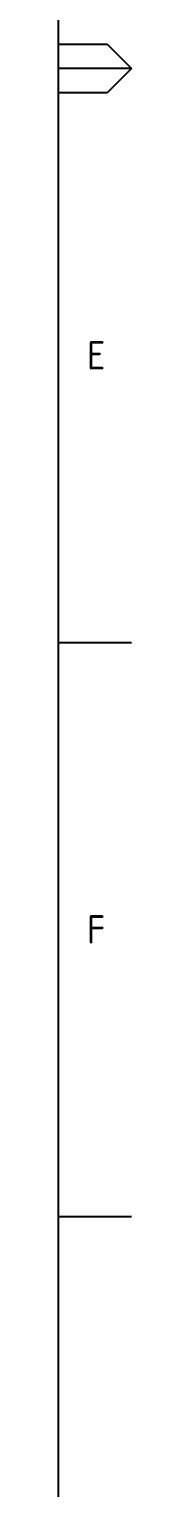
# Paper-space layout 'EE-3' of a CAD drawing. Header units: metres, sheet in millimetres. Extents: x -9 to 824, y -5 to 581.
# Drawn here: x 815.3 to 824.3, y 112.9 to 292.6 of the extents above; entities that cross this region are included whole.
import ezdxf
from ezdxf.enums import TextEntityAlignment as Align

# ---------------------------------------------------------------- set-up
doc = ezdxf.new("R2010")
doc.units = ezdxf.units.M
doc.layers.add('Notes', color=7, linetype='Continuous')
doc.styles.add('iecISOCP', font='isocp.shx')

# ---------------------------------------------------------------- blocks, each defined once
blk = doc.blocks.new('A1_FRAME_TITLE')
at = {"layer": 'Notes', "color": 3, "linetype": 'Continuous'}
blk.add_line((815.29, 3.58), (815.29, 572), dxfattribs=at)
at = {"layer": 'Notes', "linetype": 'Continuous'}
for p, q in [((815.29, 290.79), (821.27, 290.79)), ((821.27, 290.79), (824.27, 287.79)), ((824.27, 287.79), (815.27, 287.79)), ((824.27, 287.79), (821.27, 284.79)), ((821.27, 284.79), (815.29, 284.79)), ((815.27, 217.04), (824.27, 217.04)), ((815.27, 146.29), (824.27, 146.29))]:
    blk.add_line(p, q, dxfattribs=at)
at = {"layer": 'Notes', "color": 7, "style": 'iecISOCP'}
for s, p in [('E', (818.79, 250.67)), ('F', (818.79, 179.92))]:
    blk.add_text(s, height=3.5, dxfattribs=at).set_placement(p)
for tag, p in [('CAP_NO', (504.11, 41.07)), ('IE_NUM', (503.97, 35.42)), ('REF_No_1', (326.16, 29.92)), ('REF_1', (353.44, 29.92)), ('GEN_WO', (432.63, 29.37)), ('HV_SWITCH', (504.38, 29.77)), ('REF_No_2', (326.16, 23.92)), ('REF_2', (353.44, 23.92)), ('OH_WO', (432.63, 23.42)), ('UBD_REF', (503.97, 23.44)), ('REF_No_3', (326.16, 17.92)), ('REF_3', (353.44, 17.92)), ('UG_WO', (432.63, 17.66)), ('GIS_MAP_No', (503.97, 17.65)), ('REF_No_4', (326.16, 11.92)), ('REF_4', (353.44, 11.92)), ('SUB_WO', (432.63, 11.42)), ('HV_OP_DIAG', (504.24, 11.81)), ('LGA', (503.86, 5.39))]:
    blk.add_attdef(tag, p, '', height=2.5, dxfattribs=at)
at = {"layer": 'Notes', "style": 'iecISOCP'}
for tag, p in [('T1', (675.29, 37.08)), ('T2', (675.29, 31.96)), ('T3', (675.29, 26.53)), ('T4', (675.29, 21.27)), ('T5', (675.29, 15.84)), ('T6', (675.29, 10.58))]:
    blk.add_attdef(tag, text='', height=3.5, dxfattribs=at).set_placement(p, align=Align.CENTER)
at = {"layer": 'Notes', "color": 7, "style": 'iecISOCP'}
for tag, p in [('scale', (558.67, 30.88)), ('DRAWN', (558.67, 22.54)), ('DATE', (558.67, 14.49)), ('DESIGN', (596.54, 6.76))]:
    blk.add_attdef(tag, text='', height=2.5, dxfattribs=at).set_placement(p, align=Align.CENTER)
at = {"layer": 'Notes', "color": 4, "style": 'iecISOCP'}
blk.add_attdef('NUM', text='', height=7, dxfattribs=at).set_placement((783.29, 17.73), align=Align.MIDDLE_CENTER)
at = {"layer": 'Notes', "color": 1, "style": 'iecISOCP'}
blk.add_attdef('REV', text='', height=5, dxfattribs=at).set_placement((810.97, 14.71), align=Align.CENTER)
at = {"layer": 'Notes', "color": 7, "style": 'iecISOCP'}
for tag, p in [('NS', (781.63, 5.73)), ('SHTS', (796.33, 5.73))]:
    blk.add_attdef(tag, text='', height=2.5, dxfattribs=at).set_placement(p, align=Align.MIDDLE)
at = {"layer": 'Notes', "style": 'iecISOCP'}
blk.add_attdef('ExportID', (0, 0), '', height=2.5, dxfattribs=at)

psp = doc.layouts.new('EE-3')

# ---------------------------------------------------------------- block references
at = {"layer": 'Notes'}
psp.add_blockref('A1_FRAME_TITLE', (0, 0), dxfattribs=at)

doc.saveas('drawing.dxf')
